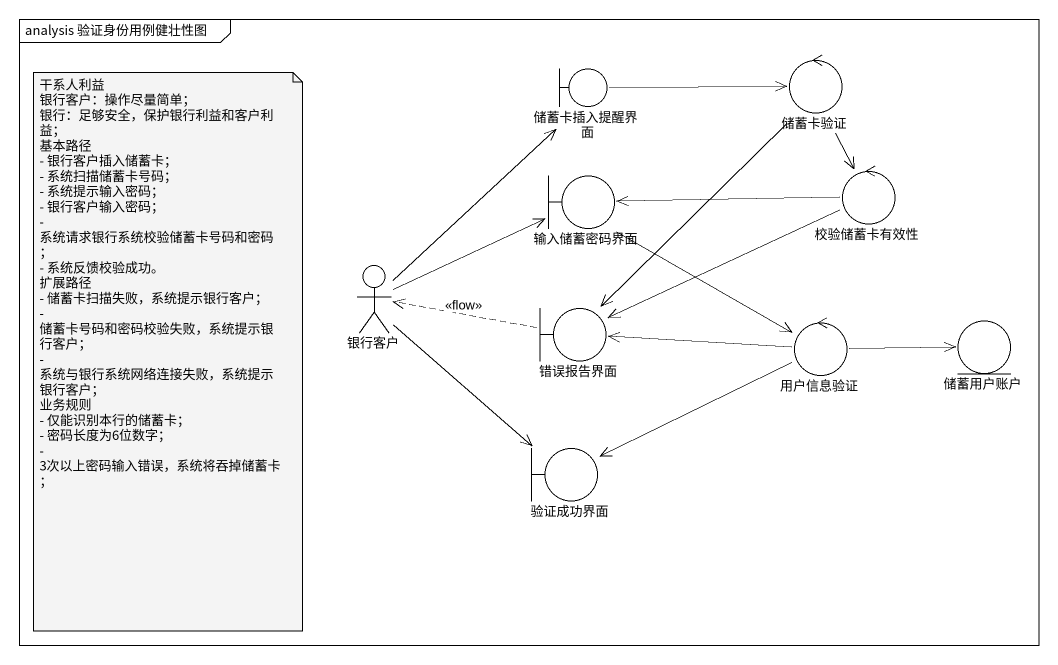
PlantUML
@startuml
mainframe analysis 验证身份用例健壮性图
control 储蓄卡验证
boundary 储蓄卡插入提醒界面
control 校验储蓄卡有效性
boundary 输入储蓄密码界面
actor 银行客户
boundary 错误报告界面
control 用户信息验证
entity 储蓄用户账户
boundary 验证成功界面
储蓄卡验证 --> 校验储蓄卡有效性
储蓄卡验证 --> 错误报告界面
储蓄卡插入提醒界面 -right-> 储蓄卡验证
校验储蓄卡有效性 -left-> 输入储蓄密码界面
校验储蓄卡有效性 -left-> 错误报告界面
输入储蓄密码界面 --> 用户信息验证
银行客户 -up-> 储蓄卡插入提醒界面
银行客户 -right-> 输入储蓄密码界面
银行客户 --> 验证成功界面
错误报告界面 .left.> 银行客户 : <<flow>>
用户信息验证 -left-> 错误报告界面
用户信息验证 -right-> 储蓄用户账户
用户信息验证 -left-> 验证成功界面
note as N1
  干系人利益
  银行客户：操作尽量简单；
  银行：足够安全，保护银行利益和客户利益；
  基本路径
  - 银行客户插入储蓄卡；
  - 系统扫描储蓄卡号码；
  - 系统提示输入密码；
  - 银行客户输入密码；
  - 系统请求银行系统校验储蓄卡号码和密码；
  - 系统反馈校验成功。
  扩展路径
  - 储蓄卡扫描失败，系统提示银行客户；
  - 储蓄卡号码和密码校验失败，系统提示银行客户；
  - 系统与银行系统网络连接失败，系统提示银行客户；
  业务规则
  - 仅能识别本行的储蓄卡；
  - 密码长度为6位数字；
  - 3次以上密码输入错误，系统将吞掉储蓄卡；
end note
@enduml
